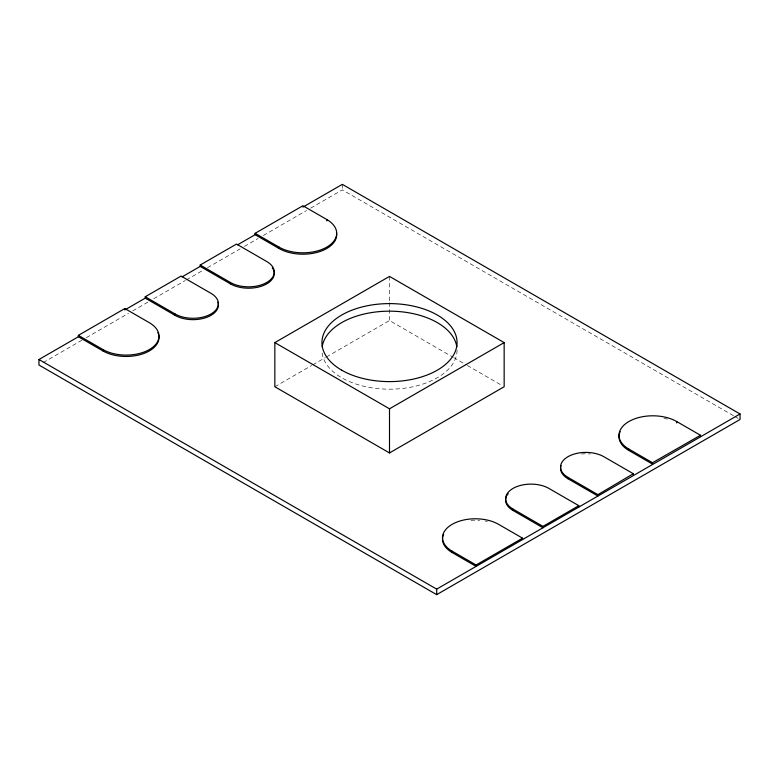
<?xml version="1.0" encoding="UTF-8"?>
<svg xmlns="http://www.w3.org/2000/svg" width="779" height="779" viewBox="0 0 779 779"><rect width="100%" height="100%" fill="white"/><g stroke="black" fill="none" stroke-linecap="round" stroke-linejoin="round"><path stroke-width="0.58" stroke-dasharray="3.9 2.92" d="M43.166 362.586L82.136 340.082M86.352 337.658L128.486 313.324M132.703 310.899L148.497 301.775M153.765 298.727L185.373 280.489M186.424 279.875L203.28 270.147M207.487 267.713L240.146 248.861M244.363 246.427L258.053 238.52M263.321 235.482L306.507 210.544M310.724 208.12L342.322 189.872L733.74 415.85M274.841 386.744L311.658 365.487M312.71 364.874L325.33 357.59M326.382 356.986L389.5 320.539L452.618 356.986M734.792 416.463L738.998 418.888M453.67 357.59L466.29 364.874M467.342 365.487L502.056 385.527M389.5 276.409L389.5 301.463M389.5 302.651L389.5 320.539M342.322 184.35L342.322 189.872M663.932 418.284A33.779 19.504 0 0 1 667.447 419.121M581.494 454.001A25.337 14.626 0 0 1 590.307 454.001M471.071 520.323A32.854 18.969 0 0 1 479.65 520.323M485.035 521.005A32.854 18.969 0 0 1 487.362 521.472M457.069 350.18A67.569 39.008 0 0 1 390.474 389.179A67.569 39.008 0 0 1 321.961 351.3"/><path stroke-width="1.17" d="M436.678 594.65L436.678 589.128L597.921 496.038L597.921 494.655L633.337 473.729L603.813 456.689A25.337 14.626 0 0 0 567.979 456.689A25.337 14.626 0 0 0 567.979 477.371L567.979 478.754L597.921 496.038L740.05 413.98L740.05 419.492L436.678 594.65L38.95 365.02L38.95 359.508L78.367 336.752L102.916 350.92A32.854 18.969 0 0 0 142.567 353.929A32.854 18.969 0 0 0 157.874 332.594M78.367 335.369L124.825 308.542L149.373 322.72A32.854 18.969 0 0 1 149.373 349.537A32.854 18.969 0 0 1 102.916 349.537L78.367 335.369L78.367 336.752M145.254 296.75L181.079 276.068L210.943 293.303A25.337 14.626 0 0 1 210.943 313.995A25.337 14.626 0 0 1 175.109 313.995L145.254 296.75L145.254 298.133L175.109 315.368A25.337 14.626 0 0 0 204.974 317.929A25.337 14.626 0 0 0 217.877 302.174M200.193 265.035L236.504 244.061L266.739 261.52A25.678 14.83 0 0 1 266.739 282.485A25.678 14.83 0 0 1 230.428 282.485L200.193 265.035L200.193 266.408L230.428 283.868A25.678 14.83 0 0 0 262.854 285.708A25.678 14.83 0 0 0 272.309 267.713M255.132 233.31L302.904 205.734L326.791 219.522A33.779 19.504 0 0 1 326.791 247.109A33.779 19.504 0 0 1 279.018 247.109L255.132 233.31L255.132 234.693L279.018 248.482A33.779 19.504 0 0 0 317.452 252.299A33.779 19.504 0 0 0 336.509 232.658M145.254 298.133L124.825 309.925L124.825 308.542M182.091 276.866L200.193 266.408M237.546 244.849L255.132 234.693M302.904 207.107L342.322 184.35L740.05 413.98M274.841 342.604L389.5 276.409L504.159 342.604L504.159 386.744L389.5 452.94L274.841 386.744L274.841 342.604L389.5 408.809L504.159 342.604M522.553 538.172L498.589 524.335A32.854 18.969 0 0 0 452.132 524.335A32.854 18.969 0 0 0 452.132 551.162L476.096 564.999L522.553 538.172L522.553 539.555M578.807 505.688L548.874 488.404A25.337 14.626 0 0 0 513.04 488.404A25.337 14.626 0 0 0 513.04 509.096L542.973 526.38L578.807 505.688L578.807 507.071M700.477 435.266L676.669 421.517A33.779 19.504 0 0 0 628.896 421.517A33.779 19.504 0 0 0 628.896 449.103L652.52 462.745L700.477 435.266L700.477 436.649M620.152 431.644A33.779 19.504 0 0 0 628.896 450.486L652.52 464.118L652.52 462.745M567.979 477.371L597.921 494.655M506.486 496.35A25.337 14.626 0 0 0 513.04 510.479L542.973 527.763L542.973 526.38M443.621 534.219A32.854 18.969 0 0 0 452.132 552.535L476.096 566.372L476.096 564.999M38.95 359.508L436.678 589.128M676.669 421.517L676.669 422.9M633.337 473.729L633.337 475.112M628.896 449.103L628.896 450.486M513.04 509.096L513.04 510.479M452.132 551.162L452.132 552.535M389.5 408.809L389.5 452.94M326.791 219.522L326.791 220.905M279.018 247.109L279.018 248.482M230.428 282.485L230.428 283.868M175.109 313.995L175.109 315.368M102.916 349.537L102.916 350.92M567.979 478.754A25.337 14.626 0 0 1 561.046 465.55M322.194 346.791A67.569 39.008 0 0 1 389.5 311.172A67.569 39.008 0 0 1 456.806 346.791M506.963 495.434A25.337 14.626 0 0 1 508.239 493.662M341.728 370.191A67.569 39.008 0 0 0 454.761 352.702A67.569 39.008 0 0 0 372.011 304.93A67.569 39.008 0 0 0 341.728 370.191"/></g></svg>
